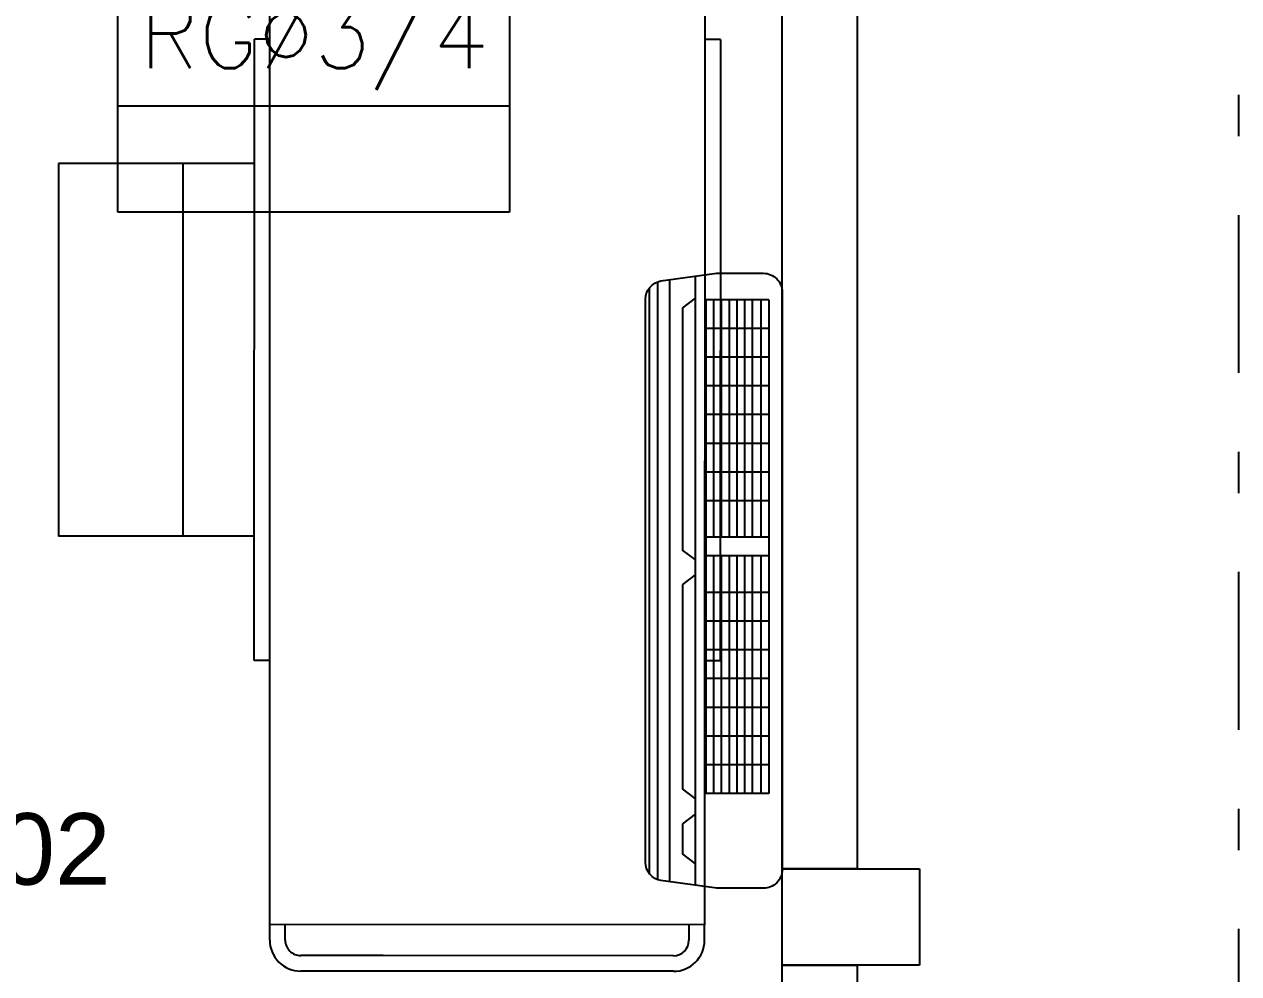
# Model space of a CAD drawing. Header units: millimetres. Extents: x 1573 to 2177, y 1587 to 1932.
# Drawn here: x 1904.681 to 1907.613, y 1907.524 to 1909.817 of the extents above; entities that cross this region are included whole.
import ezdxf
from ezdxf.enums import TextEntityAlignment as Align

# ---------------------------------------------------------------- set-up
doc = ezdxf.new("R2010")
doc.units = ezdxf.units.MM
doc.header["$LTSCALE"] = 0.03
doc.linetypes.add('DASHDOT', pattern=[25.4, 12.7, -6.35, 0, -6.35])
for name, color, linetype in [('-HIDRO', 8, 'Continuous'), ('Prumadas_L', 1, 'Continuous'), ('Prumadas_Q', 3, 'Continuous'), ('Prumadas_T', 2, 'Continuous')]:
    doc.layers.add(name, color=color, linetype=linetype)
doc.styles.add('ARIAL', font='arial.ttf')
doc.styles.add('ROMANS', font='romans.shx', dxfattribs={"height": 0.1})

msp = doc.modelspace()

# ---------------------------------------------------------------- linework, layer by layer
at = {"layer": '-HIDRO', "linetype": 'DASHDOT'}
msp.add_line((1907.6134, 1896.9073), (1907.6134, 1918.2748), dxfattribs=at)
at = {"layer": '-HIDRO'}
for p, q in [((1906.5109, 1907.7778), (1906.5109, 1913.4793)), ((1906.6924, 1913.4793), (1906.6924, 1907.7778)), ((1905.2734, 1907.6431), (1905.2742, 1910.4181)), ((1906.3242, 1910.4176), (1906.3234, 1907.6426)), ((1905.2359, 1908.2806), (1905.2367, 1909.7806)), ((1905.2742, 1909.7806), (1905.2367, 1909.7806)), ((1906.3617, 1909.7801), (1906.3242, 1909.7801)), ((1906.3617, 1909.7801), (1906.3609, 1908.2801)), ((1904.7636, 1909.4808), (1904.7636, 1908.5808)), ((1905.2365, 1909.4808), (1904.7636, 1909.4808)), ((1905.0636, 1909.4808), (1905.0636, 1908.5808)), ((1905.2365, 1908.5808), (1904.7636, 1908.5808)), ((1905.2734, 1908.2806), (1905.2359, 1908.2806)), ((1906.3609, 1908.2801), (1906.3234, 1908.2801)), ((1906.5109, 1907.7778), (1906.8424, 1907.7778)), ((1906.5109, 1907.5453), (1906.5109, 1907.7778)), ((1906.6924, 1907.7778), (1906.5109, 1907.7778)), ((1906.8424, 1907.7778), (1906.8424, 1907.5453)), ((1906.3234, 1907.6426), (1905.2734, 1907.6431)), ((1905.2734, 1907.6055), (1905.2734, 1907.6431)), ((1905.3109, 1907.6055), (1905.3104, 1907.643)), ((1906.2854, 1907.6426), (1906.2859, 1907.6051)), ((1906.3234, 1907.6051), (1906.3234, 1907.6426)), ((1905.5473, 1907.5679), (1905.3483, 1907.568)), ((1906.2483, 1907.5676), (1905.5473, 1907.5679)), ((1905.4329, 1907.5305), (1905.3483, 1907.5305)), ((1906.2483, 1907.5301), (1905.4329, 1907.5305)), ((1906.5109, 1896.4573), (1906.5109, 1907.5453)), ((1906.5109, 1907.5453), (1906.6924, 1907.5453)), ((1906.8424, 1907.5453), (1906.5109, 1907.5453)), ((1906.6924, 1907.5453), (1906.6924, 1906.0318))]:
    msp.add_line(p, q, dxfattribs=at)
at = {"layer": '-HIDRO', "ltscale": 0.5}
for p, q in [((1906.2095, 1909.1946), (1906.2095, 1907.7515)), ((1906.2391, 1909.1999), (1906.2391, 1907.7462)), ((1906.3009, 1909.2084), (1906.3009, 1907.7378)), ((1906.1897, 1909.1795), (1906.1897, 1907.7667)), ((1906.3009, 1909.1556), (1906.2706, 1909.1324)), ((1906.2706, 1909.1324), (1906.2706, 1908.5473)), ((1906.4791, 1909.1518), (1906.3264, 1909.1518)), ((1906.3264, 1909.1518), (1906.3264, 1908.7356)), ((1906.3452, 1909.1518), (1906.3452, 1908.5781)), ((1906.3639, 1909.1518), (1906.3639, 1908.5781)), ((1906.3827, 1909.1518), (1906.3827, 1908.5781)), ((1906.4014, 1909.1518), (1906.4014, 1908.5781)), ((1906.4202, 1909.1518), (1906.4202, 1908.5781)), ((1906.4383, 1909.1518), (1906.4383, 1908.5781)), ((1906.4592, 1909.1518), (1906.4592, 1908.5781)), ((1906.4791, 1909.1518), (1906.4791, 1908.7356)), ((1906.4791, 1909.0824), (1906.3264, 1909.0824)), ((1906.4791, 1909.0131), (1906.3264, 1909.0131)), ((1906.4791, 1908.9437), (1906.3264, 1908.9437)), ((1906.4791, 1908.8743), (1906.3264, 1908.8743)), ((1906.4791, 1908.8049), (1906.3264, 1908.8049)), ((1906.3264, 1908.7356), (1906.3264, 1907.9593)), ((1906.4791, 1908.7356), (1906.3264, 1908.7356)), ((1906.4791, 1908.7356), (1906.4791, 1907.9593)), ((1906.4791, 1908.6662), (1906.3264, 1908.6662)), ((1906.4791, 1908.5781), (1906.3264, 1908.5781)), ((1906.3009, 1908.5242), (1906.2706, 1908.5473)), ((1906.4791, 1908.5331), (1906.3264, 1908.5331)), ((1906.3452, 1908.5331), (1906.3452, 1907.9593)), ((1906.3639, 1908.5331), (1906.3639, 1907.9593)), ((1906.3827, 1908.5331), (1906.3827, 1907.9593)), ((1906.4014, 1908.5331), (1906.4014, 1907.9593)), ((1906.4202, 1908.5331), (1906.4202, 1907.9593)), ((1906.4383, 1908.5331), (1906.4383, 1907.9593)), ((1906.4592, 1908.5331), (1906.4592, 1907.9593)), ((1906.3009, 1908.4874), (1906.2706, 1908.4642)), ((1906.2706, 1908.4642), (1906.2706, 1907.9706)), ((1906.4791, 1908.4449), (1906.3264, 1908.4449)), ((1906.4791, 1908.3756), (1906.3264, 1908.3756)), ((1906.4791, 1908.3062), (1906.3264, 1908.3062)), ((1906.4791, 1908.2368), (1906.3264, 1908.2368)), ((1906.4791, 1908.1674), (1906.3264, 1908.1674)), ((1906.4791, 1908.0981), (1906.3264, 1908.0981)), ((1906.4791, 1908.0287), (1906.3264, 1908.0287)), ((1906.3009, 1907.9474), (1906.2706, 1907.9706)), ((1906.4791, 1907.9593), (1906.3264, 1907.9593)), ((1906.3009, 1907.9097), (1906.2706, 1907.8865)), ((1906.2706, 1907.8865), (1906.2706, 1907.8137)), ((1906.3009, 1907.7906), (1906.2706, 1907.8137))]:
    msp.add_line(p, q, dxfattribs=at)
msp.add_lwpolyline([(1906.1809, 1909.1527, -0.36397), (1906.2181, 1909.197), (1906.3534, 1909.2156), (1906.4659, 1909.2156, -0.414214), (1906.5109, 1909.1706), (1906.5109, 1907.7756, -0.414214), (1906.4659, 1907.7306), (1906.3534, 1907.7306), (1906.2181, 1907.7491, -0.36397), (1906.1809, 1907.7934)], format="xyb", close=True, dxfattribs=at)
at = {"layer": '-HIDRO'}
for centre, radius, start, end in [((1905.3484, 1907.6055), 0.075, 179.9691, 269.9691), ((1905.3484, 1907.6055), 0.0375, 179.9691, 269.9691), ((1906.2484, 1907.6051), 0.0375, 269.9691, 359.9691), ((1906.2484, 1907.6051), 0.075, 269.9691, 359.9691)]:
    msp.add_arc(centre, radius, start, end, dxfattribs=at)
at = {"layer": 'Prumadas_L'}
msp.add_line((1904.9064, 1909.6197), (1905.8527, 1909.6197), dxfattribs=at)
at = {"layer": 'Prumadas_Q'}
for p, q in [((1904.9064, 1909.3628), (1904.9064, 1910.4015)), ((1905.8527, 1910.4015), (1905.8527, 1909.3628)), ((1905.8527, 1909.3628), (1904.9064, 1909.3628))]:
    msp.add_line(p, q, dxfattribs=at)

# ---------------------------------------------------------------- texts
at = {"style": 'ARIAL'}
msp.add_text('Consultório Médico 02', height=0.1728, dxfattribs=at).set_placement((1903.6885, 1907.8256), align=Align.MIDDLE_CENTER)
at = {"layer": 'Prumadas_T', "style": 'ROMANS'}
msp.add_text('RG%%C3/4', height=0.15876, rotation=0, dxfattribs=at).set_placement((1905.3809, 1909.7112), align=Align.CENTER)

doc.saveas('drawing.dxf')
